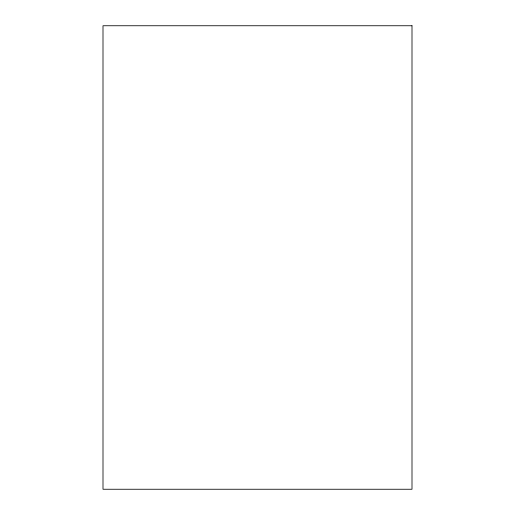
<?xml version="1.0" encoding="UTF-8"?>
<svg xmlns="http://www.w3.org/2000/svg" width="515" height="515" viewBox="0 0 515 515"><rect width="100%" height="100%" fill="white"/><g stroke="black" fill="none" stroke-linecap="round" stroke-linejoin="round"><path stroke-width="0.77" d="M412 25.75L103 25.75L103 489.25L412 489.25L412 25.75"/></g></svg>
